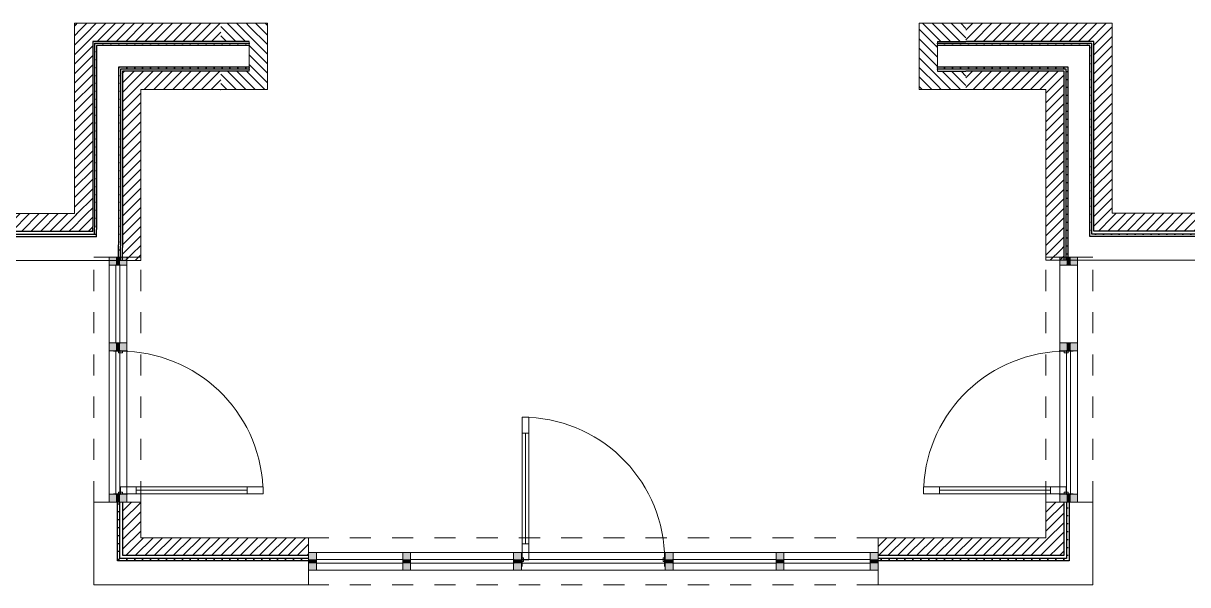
# Model space of a CAD drawing. Extents: x -485 to 726, y -1629 to -765.
# Drawn here: x 138.2 to 432.2, y -906.4 to -764.5 of the extents above; entities that cross this region are included whole.
import ezdxf

# ---------------------------------------------------------------- set-up
doc = ezdxf.new("R2010")
doc.units = 0
doc.header["$MEASUREMENT"] = 0
doc.linetypes.add('Dashed', pattern=[10.666667, 5.333333, -5.333333])
doc.linetypes.add('Wipeout_Contour', pattern=[39.370079, 0, -39.370079])
for name, color, linetype in [('A-WALL-EXTR', 7, 'Continuous'), ('ArchiCAD Doors', 7, 'Continuous'), ('ArchiCAD Windows', 7, 'Continuous')]:
    doc.layers.add(name, color=color, linetype=linetype)
for name, color, linetype, lineweight in [('A-WALL-EXTR_Pen_No__1', 7, 'Continuous', 13), ('A-WALL-EXTR_Pen_No__11', 7, 'Continuous', 5), ('A-WALL-EXTR_Pen_No__12', 7, 'Continuous', 13), ('ArchiCAD Doors_Pen_No__3', 7, 'Continuous', 18), ('ArchiCAD Doors_Pen_No__6', 7, 'Continuous', 9), ('ArchiCAD Windows_Pen_No__3', 7, 'Continuous', 18)]:
    doc.layers.add(name, color=color, linetype=linetype, lineweight=lineweight)
doc.layers.add('A-WALL-EXTR_Pen_No__2', color=7, linetype='Continuous', lineweight=25, true_color=0x747474)
doc.layers.add('ArchiCAD Doors_Pen_No__8', color=7, linetype='Continuous', lineweight=20, true_color=0x42bda7)
pattern_1 = [(45, (0, 0), (-1.2026383, 1.2026383), [])]
pattern_2 = [(45, (0, 0), (-1.0021986, 1.0021986), [0, -1.4173228])]

# ---------------------------------------------------------------- blocks, each defined once
blk = doc.blocks.new('D1 Metal 15')
at = {"layer": 'ArchiCAD Doors_Pen_No__3', "linetype": 'Continuous'}
for p, q in [((18, 36), (16.25, 36)), ((16.25, 36), (16.25, 32)), ((18, 32), (18, 36)), ((16.25, 32), (18, 32)), ((16.25, 32), (16.25, 4)), ((18, 32), (18, 4)), ((16.25, 0), (16.25, 4)), ((16.25, 4), (18, 4)), ((18, 4), (18, 0)), ((-17.625, 0.5), (-18.125, 0.5)), ((-18.125, 0.5), (-18.125, 0)), ((-18, 0), (-18.125, 0)), ((-18.125, 0), (-18.125, -0.5)), ((-18.125, 0), (-18, 0)), ((-18, 0), (-18, -1.75)), ((-18, -1.75), (-18, 0)), ((-17.625, -0.5), (-17.625, 0.5)), ((18, 0), (16.25, 0)), ((18.125, 0.5), (17.625, 0.5)), ((17.625, 0.5), (17.625, -0.5)), ((18, 0), (18, -1.75)), ((18, -1.75), (18, 0)), ((18, 0), (18.125, 0)), ((18.125, 0), (18, 0)), ((18.125, 0), (18.125, 0.5)), ((18.125, -0.5), (18.125, 0)), ((-18.125, -0.5), (-17.625, -0.5)), ((17.625, -0.5), (18.125, -0.5))]:
    blk.add_line(p, q, dxfattribs=at)
at = {"layer": 'ArchiCAD Doors_Pen_No__6', "linetype": 'Continuous'}
blk.add_arc((18, 0), 36, 92.78631, 180, dxfattribs=at)
at = {"layer": 'ArchiCAD Doors_Pen_No__8', "linetype": 'Continuous'}
blk.add_line((17.125, 32), (17.125, 4), dxfattribs=at)
blk = doc.blocks.new('Wall_1', base_point=(401.51, -847.29))
at = {"layer": 'A-WALL-EXTR_Pen_No__2', "linetype": 'Continuous', "lineweight": 0, "true_color": 0xdbdbdb}
blk.add_hatch(color=254, dxfattribs=at).paths.add_polyline_path([(399.76, -847.29), (399.76, -847.29), (401.51, -847.29), (401.51, -847.29)], flags=0)
at = {"layer": 'A-WALL-EXTR_Pen_No__1', "linetype": 'Continuous'}
for p, q in [((401.51, -847.29), (399.76, -847.29)), ((401.51, -847.29), (399.76, -847.29)), ((401.51, -847.29), (401.51, -847.29)), ((401.51, -883.54), (399.76, -883.54))]:
    blk.add_line(p, q, dxfattribs=at)
at = {"layer": 'ArchiCAD Doors', "color": 5, "linetype": 'Continuous', "lineweight": 35, "xscale": -1, "zscale": 39.37007874015748, "rotation": 90}
blk.add_blockref('D1 Metal 15', (401.51, -865.42), dxfattribs=at)
blk = doc.blocks.new('Wall_2', base_point=(402.63, -833.41))
at = {"layer": 'A-WALL-EXTR_Pen_No__2', "linetype": 'Continuous'}
for points in [[(401.63, -847.29), (402.63, -847.29), (402.63, -845.29), (401.63, -845.29)], [(401.63, -885.54), (402.63, -885.54), (402.63, -883.54), (401.63, -883.54)]]:
    blk.add_hatch(color=256, dxfattribs=at).paths.add_polyline_path(points, flags=0)
at = {"layer": 'A-WALL-EXTR_Pen_No__1', "linetype": 'Continuous'}
for p, q in [((402.63, -823.66), (401.63, -823.66)), ((401.63, -847.29), (402.63, -847.29)), ((401.63, -883.54), (402.63, -883.54)), ((401.63, -885.54), (402.63, -885.54))]:
    blk.add_line(p, q, dxfattribs=at)
for p in [(401.63, -847.29), (402.63, -847.29), (401.63, -883.54), (402.63, -883.54)]:
    blk.add_point(p, dxfattribs=at)
at = {"layer": 'A-WALL-EXTR_Pen_No__12', "linetype": 'Continuous'}
for p, q in [((401.63, -883.54), (401.63, -847.29)), ((402.63, -883.54), (402.63, -847.29))]:
    blk.add_line(p, q, dxfattribs=at)
at = {"color": 254, "linetype": 'Wipeout_Contour', "lineweight": 0, "ltscale": 3708.909873}
blk.add_wipeout([(401.63, -845.29), (402.63, -845.29), (402.63, -825.66), (401.63, -825.66)], dxfattribs=at).dxf.layer = 'A-WALL-EXTR'
at = {"layer": 'A-WALL-EXTR_Pen_No__2', "linetype": 'Continuous'}
blk.add_hatch(color=256, dxfattribs=at).paths.add_polyline_path([(401.63, -825.66), (402.63, -825.66), (402.63, -823.66), (401.63, -823.66)], flags=0)
at = {"layer": 'A-WALL-EXTR_Pen_No__1', "linetype": 'Continuous'}
for p, q in [((401.63, -825.66), (402.63, -825.66)), ((401.63, -845.29), (402.63, -845.29))]:
    blk.add_line(p, q, dxfattribs=at)
for p in [(401.63, -825.66), (402.63, -825.66), (401.63, -845.29), (402.63, -845.29)]:
    blk.add_point(p, dxfattribs=at)
at = {"layer": 'A-WALL-EXTR_Pen_No__11', "linetype": 'Continuous'}
for p, q in [((401.63, -845.29), (401.63, -825.66)), ((402.63, -845.29), (402.63, -825.66))]:
    blk.add_line(p, q, dxfattribs=at)
blk = doc.blocks.new('Wall_3', base_point=(404.38, -833.41))
at = {"layer": 'A-WALL-EXTR_Pen_No__2', "linetype": 'Continuous'}
for points in [[(399.88, -847.29), (404.38, -847.29), (404.38, -845.29), (399.88, -845.29)], [(399.88, -885.54), (404.38, -885.54), (404.38, -883.54), (399.88, -883.54)]]:
    blk.add_hatch(color=256, dxfattribs=at).paths.add_polyline_path(points, flags=0)
at = {"layer": 'A-WALL-EXTR_Pen_No__1', "linetype": 'Continuous'}
for p, q in [((404.38, -823.66), (399.88, -823.66)), ((399.88, -847.29), (404.38, -847.29)), ((399.88, -883.54), (404.38, -883.54)), ((399.88, -885.54), (399.88, -883.54)), ((404.38, -885.54), (404.38, -883.54)), ((399.88, -885.54), (404.38, -885.54))]:
    blk.add_line(p, q, dxfattribs=at)
at = {"layer": 'A-WALL-EXTR_Pen_No__12', "linetype": 'Continuous'}
for p, q in [((399.88, -883.54), (399.88, -847.29)), ((404.38, -883.54), (404.38, -847.29))]:
    blk.add_line(p, q, dxfattribs=at)
at = {"color": 254, "linetype": 'Wipeout_Contour', "lineweight": 0, "ltscale": 3708.919776}
blk.add_wipeout([(399.88, -845.29), (404.38, -845.29), (404.38, -825.66), (399.88, -825.66)], dxfattribs=at).dxf.layer = 'A-WALL-EXTR'
at = {"layer": 'A-WALL-EXTR_Pen_No__2', "linetype": 'Continuous'}
blk.add_hatch(color=256, dxfattribs=at).paths.add_polyline_path([(399.88, -825.66), (404.38, -825.66), (404.38, -823.66), (399.88, -823.66)], flags=0)
at = {"layer": 'A-WALL-EXTR_Pen_No__1', "linetype": 'Continuous'}
for p, q in [((399.88, -825.66), (399.88, -823.66)), ((399.88, -825.66), (404.38, -825.66)), ((404.38, -825.66), (404.38, -823.66)), ((399.88, -845.29), (404.38, -845.29)), ((399.88, -847.29), (399.88, -845.29)), ((404.38, -847.29), (404.38, -845.29))]:
    blk.add_line(p, q, dxfattribs=at)
at = {"layer": 'A-WALL-EXTR_Pen_No__11', "linetype": 'Continuous'}
for p, q in [((399.88, -845.29), (399.88, -825.66)), ((404.38, -845.29), (404.38, -825.66))]:
    blk.add_line(p, q, dxfattribs=at)
blk = doc.blocks.new('Wall_56', base_point=(413.13, -812.54))
at = {"layer": 'A-WALL-EXTR_Pen_No__2', "linetype": 'Continuous'}
h = blk.add_hatch(dxfattribs=at)
h.set_pattern_fill('04___Brick_Face', color=256, style=0, pattern_type=2)
h.set_pattern_definition(pattern_1)
h.paths.add_polyline_path([(408.51, -817.04), (413.13, -817.04), (413.13, -812.54), (408.51, -815.82)], flags=0)
h = blk.add_hatch(dxfattribs=at)
h.set_pattern_fill('04___Brick_Face', color=256, style=0, pattern_type=2)
h.set_pattern_definition(pattern_1)
h.paths.add_polyline_path([(413.13, -817.04), (471.73, -817.04), (471.73, -812.54), (413.13, -812.54)], flags=0)
h = blk.add_hatch(dxfattribs=at)
h.set_pattern_fill('06___Ext__Sheathing_Bldg_84', color=256, style=0, pattern_type=2)
h.set_pattern_definition(pattern_2)
h.paths.add_polyline_path([(407.51, -817.04), (408.01, -817.04), (408.01, -816.17), (407.51, -816.52)], flags=0)
h = blk.add_hatch(dxfattribs=at)
h.set_pattern_fill('06___Ext__Sheathing_Bldg_84', color=256, style=0, pattern_type=2)
h.set_pattern_definition(pattern_2)
h.paths.add_polyline_path([(407.51, -817.79), (408.01, -817.79), (408.01, -817.04), (407.51, -817.04)], flags=0)
h = blk.add_hatch(dxfattribs=at)
h.set_pattern_fill('06___Ext__Sheathing_Bldg_84', color=256, style=0, pattern_type=2)
h.set_pattern_definition(pattern_2)
h.paths.add_polyline_path([(407.51, -818.41), (408.01, -818.41), (408.01, -817.79), (407.51, -817.79)], flags=0)
h = blk.add_hatch(dxfattribs=at)
h.set_pattern_fill('06___Ext__Sheathing_Bldg_84', color=256, style=0, pattern_type=2)
h.set_pattern_definition(pattern_2)
h.paths.add_polyline_path([(408.01, -818.41), (471.73, -818.41), (471.73, -817.79), (408.01, -817.79)], flags=0)
h = blk.add_hatch(dxfattribs=at)
h.set_pattern_fill('04___Brick_Face', color=256, style=0, pattern_type=2)
h.set_pattern_definition(pattern_1)
h.paths.add_polyline_path([(396.38, -824.41), (401.01, -824.41), (401.01, -821.13)], flags=0)
h = blk.add_hatch(dxfattribs=at)
h.set_pattern_fill('06___Ext__Sheathing_Bldg_84', color=256, style=0, pattern_type=2)
h.set_pattern_definition(pattern_2)
h.paths.add_polyline_path([(401.51, -824.41), (402.01, -824.41), (402.01, -820.42), (401.51, -820.78)], flags=0)
at = {"layer": 'A-WALL-EXTR_Pen_No__1', "linetype": 'Continuous'}
for p, q in [((471.73, -812.54), (413.13, -812.54)), ((396.38, -824.41), (401.01, -824.41)), ((401.01, -824.41), (401.51, -824.41)), ((401.51, -824.41), (402.01, -824.41)), ((402.01, -824.41), (471.73, -824.41))]:
    blk.add_line(p, q, dxfattribs=at)
at = {"layer": 'A-WALL-EXTR_Pen_No__2', "linetype": 'Continuous'}
for p, q in [((407.51, -817.04), (407.51, -816.52)), ((407.51, -817.79), (407.51, -817.04)), ((408.01, -817.04), (408.01, -816.17)), ((408.01, -817.79), (408.01, -817.04)), ((408.51, -817.04), (408.51, -815.82)), ((471.73, -817.04), (408.51, -817.04)), ((407.51, -818.41), (407.51, -817.79)), ((471.73, -818.41), (407.51, -818.41)), ((471.73, -817.79), (408.01, -817.79)), ((401.01, -824.41), (401.01, -821.13)), ((401.51, -824.41), (401.51, -820.78)), ((402.01, -824.41), (402.01, -820.42))]:
    blk.add_line(p, q, dxfattribs=at)
blk = doc.blocks.new('Wall_61', base_point=(151.14, -812.64))
at = {"layer": 'A-WALL-EXTR_Pen_No__2', "linetype": 'Continuous'}
h = blk.add_hatch(dxfattribs=at)
h.set_pattern_fill('04___Brick_Face', color=256, style=0, pattern_type=2)
h.set_pattern_definition(pattern_1)
h.paths.add_polyline_path([(109.14, -812.64), (109.14, -817.14), (151.14, -817.14), (151.14, -812.64)], flags=0)
h = blk.add_hatch(dxfattribs=at)
h.set_pattern_fill('04___Brick_Face', color=256, style=0, pattern_type=2)
h.set_pattern_definition(pattern_1)
h.paths.add_polyline_path([(151.14, -817.14), (155.76, -817.14), (155.76, -815.92), (151.14, -812.64)], flags=0)
h = blk.add_hatch(dxfattribs=at)
h.set_pattern_fill('06___Ext__Sheathing_Bldg_84', color=256, style=0, pattern_type=2)
h.set_pattern_definition(pattern_2)
h.paths.add_polyline_path([(156.26, -817.14), (156.76, -817.14), (156.76, -816.63), (156.26, -816.27)], flags=0)
h = blk.add_hatch(dxfattribs=at)
h.set_pattern_fill('06___Ext__Sheathing_Bldg_84', color=256, style=0, pattern_type=2)
h.set_pattern_definition(pattern_2)
h.paths.add_polyline_path([(156.26, -817.89), (156.76, -817.89), (156.76, -817.14), (156.26, -817.14)], flags=0)
h = blk.add_hatch(dxfattribs=at)
h.set_pattern_fill('06___Ext__Sheathing_Bldg_84', color=256, style=0, pattern_type=2)
h.set_pattern_definition(pattern_2)
h.paths.add_polyline_path([(109.14, -818.51), (156.26, -818.51), (156.26, -817.89), (109.14, -817.89)], flags=0)
h = blk.add_hatch(dxfattribs=at)
h.set_pattern_fill('06___Ext__Sheathing_Bldg_84', color=256, style=0, pattern_type=2)
h.set_pattern_definition(pattern_2)
h.paths.add_polyline_path([(156.26, -818.51), (156.76, -818.51), (156.76, -817.89), (156.26, -817.89)], flags=0)
h = blk.add_hatch(dxfattribs=at)
h.set_pattern_fill('06___Ext__Sheathing_Bldg_84', color=256, style=0, pattern_type=2)
h.set_pattern_definition(pattern_2)
h.paths.add_polyline_path([(162.26, -824.51), (162.76, -824.51), (162.76, -820.88), (162.26, -820.53)], flags=0)
h = blk.add_hatch(dxfattribs=at)
h.set_pattern_fill('04___Brick_Face', color=256, style=0, pattern_type=2)
h.set_pattern_definition(pattern_1)
h.paths.add_polyline_path([(163.26, -824.51), (167.89, -824.51), (163.26, -821.23)], flags=0)
at = {"layer": 'A-WALL-EXTR_Pen_No__1', "linetype": 'Continuous'}
for p, q in [((151.14, -812.64), (109.14, -812.64)), ((109.14, -824.51), (162.26, -824.51)), ((162.76, -824.51), (162.26, -824.51)), ((163.26, -824.51), (162.76, -824.51)), ((167.89, -824.51), (163.26, -824.51))]:
    blk.add_line(p, q, dxfattribs=at)
at = {"layer": 'A-WALL-EXTR_Pen_No__2', "linetype": 'Continuous'}
for p, q in [((155.76, -817.14), (109.14, -817.14)), ((155.76, -817.14), (155.76, -815.92)), ((156.26, -817.14), (156.26, -816.27)), ((156.26, -817.89), (156.26, -817.14)), ((156.76, -817.14), (156.76, -816.63)), ((156.76, -817.89), (156.76, -817.14)), ((156.26, -817.89), (109.14, -817.89)), ((156.76, -818.51), (109.14, -818.51)), ((156.76, -818.51), (156.76, -817.89)), ((162.26, -824.51), (162.26, -820.53)), ((162.76, -824.51), (162.76, -820.88)), ((163.26, -824.51), (163.26, -821.23))]:
    blk.add_line(p, q, dxfattribs=at)
blk = doc.blocks.new('Wall_70', base_point=(413.13, -812.54))
at = {"layer": 'A-WALL-EXTR_Pen_No__2', "linetype": 'Continuous'}
h = blk.add_hatch(dxfattribs=at)
h.set_pattern_fill('04___Brick_Face', color=256, style=0, pattern_type=2)
h.set_pattern_definition(pattern_1)
h.paths.add_polyline_path([(413.13, -812.54), (413.13, -764.54), (408.51, -769.16), (408.51, -812.54)], flags=0)
h = blk.add_hatch(dxfattribs=at)
h.set_pattern_fill('06___Ext__Sheathing_Bldg_84', color=256, style=0, pattern_type=2)
h.set_pattern_definition(pattern_2)
h.paths.add_polyline_path([(408.01, -816.17), (408.01, -769.66), (407.51, -770.16), (407.51, -816.52)], flags=0)
h = blk.add_hatch(dxfattribs=at)
h.set_pattern_fill('06___Ext__Sheathing_Bldg_84', color=256, style=0, pattern_type=2)
h.set_pattern_definition(pattern_2)
h.paths.add_polyline_path([(402.01, -820.42), (402.01, -775.66), (401.51, -776.16), (401.51, -820.78)], flags=0)
h = blk.add_hatch(dxfattribs=at)
h.set_pattern_fill('04___Brick_Face', color=256, style=0, pattern_type=2)
h.set_pattern_definition(pattern_1)
h.paths.add_polyline_path([(401.01, -821.13), (401.01, -776.66), (396.38, -781.29), (396.38, -824.41)], flags=0)
h = blk.add_hatch(dxfattribs=at)
h.set_pattern_fill('04___Brick_Face', color=256, style=0, pattern_type=2)
h.set_pattern_definition(pattern_1)
h.paths.add_polyline_path([(408.51, -812.54), (408.51, -815.82), (413.13, -812.54)], flags=0)
at = {"layer": 'A-WALL-EXTR_Pen_No__1', "linetype": 'Continuous'}
for p, q in [((413.13, -812.54), (413.13, -764.54)), ((396.38, -781.29), (396.38, -824.41))]:
    blk.add_line(p, q, dxfattribs=at)
at = {"layer": 'A-WALL-EXTR_Pen_No__2', "linetype": 'Continuous'}
for p, q in [((408.01, -816.17), (408.01, -769.66)), ((408.51, -815.82), (408.51, -769.16)), ((407.51, -816.52), (407.51, -770.16)), ((402.01, -820.42), (402.01, -775.66)), ((401.01, -821.13), (401.01, -776.66)), ((401.51, -820.78), (401.51, -776.16))]:
    blk.add_line(p, q, dxfattribs=at)
blk = doc.blocks.new('Wall_71', base_point=(151.14, -764.54))
at = {"layer": 'A-WALL-EXTR_Pen_No__2', "linetype": 'Continuous'}
h = blk.add_hatch(dxfattribs=at)
h.set_pattern_fill('04___Brick_Face', color=256, style=0, pattern_type=2)
h.set_pattern_definition(pattern_1)
h.paths.add_polyline_path([(155.76, -812.64), (155.76, -769.16), (151.14, -764.54), (151.14, -812.64)], flags=0)
h = blk.add_hatch(dxfattribs=at)
h.set_pattern_fill('06___Ext__Sheathing_Bldg_84', color=256, style=0, pattern_type=2)
h.set_pattern_definition(pattern_2)
h.paths.add_polyline_path([(156.26, -769.66), (156.26, -816.27), (156.76, -816.63), (156.76, -770.16)], flags=0)
h = blk.add_hatch(dxfattribs=at)
h.set_pattern_fill('06___Ext__Sheathing_Bldg_84', color=256, style=0, pattern_type=2)
h.set_pattern_definition(pattern_2)
h.paths.add_polyline_path([(162.26, -775.66), (162.26, -820.53), (162.76, -820.88), (162.76, -776.16)], flags=0)
h = blk.add_hatch(dxfattribs=at)
h.set_pattern_fill('04___Brick_Face', color=256, style=0, pattern_type=2)
h.set_pattern_definition(pattern_1)
h.paths.add_polyline_path([(163.26, -776.66), (163.26, -821.23), (167.89, -824.51), (167.89, -781.29)], flags=0)
h = blk.add_hatch(dxfattribs=at)
h.set_pattern_fill('04___Brick_Face', color=256, style=0, pattern_type=2)
h.set_pattern_definition(pattern_1)
h.paths.add_polyline_path([(151.14, -812.64), (155.76, -815.92), (155.76, -812.64)], flags=0)
at = {"layer": 'A-WALL-EXTR_Pen_No__1', "linetype": 'Continuous'}
for p, q in [((151.14, -764.54), (151.14, -812.64)), ((167.89, -824.51), (167.89, -781.29))]:
    blk.add_line(p, q, dxfattribs=at)
at = {"layer": 'A-WALL-EXTR_Pen_No__2', "linetype": 'Continuous'}
for p, q in [((155.76, -769.16), (155.76, -815.92)), ((156.26, -769.66), (156.26, -816.27)), ((156.76, -770.16), (156.76, -816.63)), ((162.26, -775.66), (162.26, -820.53)), ((162.76, -776.16), (162.76, -820.88)), ((163.26, -776.66), (163.26, -821.23))]:
    blk.add_line(p, q, dxfattribs=at)
blk = doc.blocks.new('Wrapped End 15')
at = {"layer": 'A-WALL-EXTR_Pen_No__2', "linetype": 'Continuous'}
h = blk.add_hatch(dxfattribs=at)
h.set_pattern_fill('04___Brick_Face', color=256, style=0, pattern_type=2)
h.set_pattern_definition(pattern_1)
h.paths.add_polyline_path([(0, -4.62), (16.75, -4.62), (16.75, 0), (0, 0)], flags=0)
h = blk.add_hatch(dxfattribs=at)
h.set_pattern_fill('04___Brick_Face', color=256, style=0, pattern_type=2)
h.set_pattern_definition(pattern_1)
h.paths.add_polyline_path([(0, -11.81), (4.63, -11.81), (4.63, -4.62), (0, -4.62)], flags=0)
h = blk.add_hatch(dxfattribs=at)
h.set_pattern_fill('04___Brick_Face', color=256, style=0, pattern_type=2)
h.set_pattern_definition(pattern_1)
h.paths.add_polyline_path([(12.12, -11.81), (16.75, -11.81), (16.75, -4.62), (12.12, -4.62)], flags=0)
at = {"layer": 'A-WALL-EXTR_Pen_No__1', "linetype": 'Continuous'}
for p, q in [((16.75, 0), (0, 0)), ((0, 0), (0, -4.62)), ((16.75, 0), (0, 0)), ((0, 0), (0, -4.62)), ((16.75, 0), (16.75, -4.62)), ((16.75, 0), (16.75, -4.62)), ((0, -4.62), (0, -11.81)), ((0, -4.62), (0, -11.81)), ((5.12, -4.62), (4.63, -4.62)), ((5.62, -4.62), (5.12, -4.62)), ((11.12, -4.62), (5.62, -4.62)), ((11.62, -4.62), (11.12, -4.62)), ((12.12, -4.62), (11.62, -4.62)), ((16.75, -4.62), (16.75, -11.81)), ((16.75, -4.62), (16.75, -11.81))]:
    blk.add_line(p, q, dxfattribs=at)
at = {"layer": 'A-WALL-EXTR_Pen_No__2', "linetype": 'Continuous'}
for p, q in [((4.63, -4.62), (4.63, -11.81)), ((4.63, -4.62), (4.63, -11.81)), ((12.12, -4.62), (12.12, -11.81)), ((12.12, -4.62), (12.12, -11.81))]:
    blk.add_line(p, q, dxfattribs=at)
for p in [(5.12, -4.62), (5.62, -4.62), (11.12, -4.62), (11.62, -4.62)]:
    blk.add_point(p, dxfattribs=at)
blk = doc.blocks.new('Wall_72', base_point=(199.89, -764.54))
at = {"layer": 'A-WALL-EXTR_Pen_No__2', "linetype": 'Continuous'}
h = blk.add_hatch(dxfattribs=at)
h.set_pattern_fill('04___Brick_Face', color=256, style=0, pattern_type=2)
h.set_pattern_definition(pattern_1)
h.paths.add_polyline_path([(188.08, -764.54), (151.14, -764.54), (155.76, -769.16), (188.08, -769.16)], flags=0)
h = blk.add_hatch(dxfattribs=at)
h.set_pattern_fill('06___Ext__Sheathing_Bldg_84', color=256, style=0, pattern_type=2)
h.set_pattern_definition(pattern_2)
h.paths.add_polyline_path([(195.26, -769.66), (156.26, -769.66), (156.76, -770.16), (195.26, -770.16)], flags=0)
h = blk.add_hatch(dxfattribs=at)
h.set_pattern_fill('06___Ext__Sheathing_Bldg_84', color=256, style=0, pattern_type=2)
h.set_pattern_definition(pattern_2)
h.paths.add_polyline_path([(195.26, -775.66), (162.26, -775.66), (162.76, -776.16), (195.26, -776.16)], flags=0)
h = blk.add_hatch(dxfattribs=at)
h.set_pattern_fill('04___Brick_Face', color=256, style=0, pattern_type=2)
h.set_pattern_definition(pattern_1)
h.paths.add_polyline_path([(188.08, -776.66), (163.26, -776.66), (167.89, -781.29), (188.08, -781.29)], flags=0)
at = {"layer": 'A-WALL-EXTR_Pen_No__1', "linetype": 'Continuous'}
for p, q in [((188.08, -764.54), (151.14, -764.54)), ((167.89, -781.29), (188.08, -781.29))]:
    blk.add_line(p, q, dxfattribs=at)
at = {"layer": 'A-WALL-EXTR_Pen_No__2', "linetype": 'Continuous'}
for p, q in [((188.08, -769.16), (155.76, -769.16)), ((195.26, -769.66), (156.26, -769.66)), ((195.26, -770.16), (156.76, -770.16)), ((195.26, -775.66), (162.26, -775.66)), ((195.26, -776.16), (162.76, -776.16)), ((188.08, -776.66), (163.26, -776.66))]:
    blk.add_line(p, q, dxfattribs=at)
at = {"layer": 'A-WALL-EXTR', "color": 178, "linetype": 'Continuous', "lineweight": 20, "true_color": 0x030000, "zscale": 39.37007874015748, "rotation": -90.00000000000001}
blk.add_blockref('Wrapped End 15', (199.89, -764.54), dxfattribs=at)
blk = doc.blocks.new('Wrapped End 15_2')
at = {"layer": 'A-WALL-EXTR_Pen_No__2', "linetype": 'Continuous'}
h = blk.add_hatch(dxfattribs=at)
h.set_pattern_fill('04___Brick_Face', color=256, style=0, pattern_type=2)
h.set_pattern_definition(pattern_1)
h.paths.add_polyline_path([(0, -4.62), (16.75, -4.62), (16.75, 0), (0, 0)], flags=0)
h = blk.add_hatch(dxfattribs=at)
h.set_pattern_fill('04___Brick_Face', color=256, style=0, pattern_type=2)
h.set_pattern_definition(pattern_1)
h.paths.add_polyline_path([(0, -11.81), (4.63, -11.81), (4.63, -4.62), (0, -4.62)], flags=0)
h = blk.add_hatch(dxfattribs=at)
h.set_pattern_fill('04___Brick_Face', color=256, style=0, pattern_type=2)
h.set_pattern_definition(pattern_1)
h.paths.add_polyline_path([(12.12, -11.81), (16.75, -11.81), (16.75, -4.62), (12.12, -4.62)], flags=0)
at = {"layer": 'A-WALL-EXTR_Pen_No__1', "linetype": 'Continuous'}
for p, q in [((16.75, 0), (0, 0)), ((0, 0), (0, -4.62)), ((16.75, 0), (0, 0)), ((0, 0), (0, -4.62)), ((16.75, 0), (16.75, -4.62)), ((16.75, 0), (16.75, -4.62)), ((0, -4.62), (0, -11.81)), ((0, -4.62), (0, -11.81)), ((5.13, -4.62), (4.63, -4.62)), ((5.63, -4.62), (5.13, -4.62)), ((11.12, -4.62), (5.63, -4.62)), ((11.62, -4.62), (11.12, -4.62)), ((12.12, -4.62), (11.62, -4.62)), ((16.75, -4.62), (16.75, -11.81)), ((16.75, -4.62), (16.75, -11.81))]:
    blk.add_line(p, q, dxfattribs=at)
at = {"layer": 'A-WALL-EXTR_Pen_No__2', "linetype": 'Continuous'}
for p, q in [((4.63, -4.62), (4.63, -11.81)), ((4.63, -4.62), (4.63, -11.81)), ((12.12, -4.62), (12.12, -11.81)), ((12.12, -4.62), (12.12, -11.81))]:
    blk.add_line(p, q, dxfattribs=at)
for p in [(5.13, -4.62), (5.63, -4.62), (11.12, -4.62), (11.62, -4.62)]:
    blk.add_point(p, dxfattribs=at)
blk = doc.blocks.new('Wall_73', base_point=(364.38, -764.54))
at = {"layer": 'A-WALL-EXTR_Pen_No__2', "linetype": 'Continuous'}
h = blk.add_hatch(dxfattribs=at)
h.set_pattern_fill('04___Brick_Face', color=256, style=0, pattern_type=2)
h.set_pattern_definition(pattern_1)
h.paths.add_polyline_path([(413.13, -764.54), (376.19, -764.54), (376.19, -769.16), (408.51, -769.16)], flags=0)
h = blk.add_hatch(dxfattribs=at)
h.set_pattern_fill('06___Ext__Sheathing_Bldg_84', color=256, style=0, pattern_type=2)
h.set_pattern_definition(pattern_2)
h.paths.add_polyline_path([(369.01, -770.16), (407.51, -770.16), (408.01, -769.66), (369.01, -769.66)], flags=0)
h = blk.add_hatch(dxfattribs=at)
h.set_pattern_fill('06___Ext__Sheathing_Bldg_84', color=256, style=0, pattern_type=2)
h.set_pattern_definition(pattern_2)
h.paths.add_polyline_path([(369.01, -776.16), (401.51, -776.16), (402.01, -775.66), (369.01, -775.66)], flags=0)
h = blk.add_hatch(dxfattribs=at)
h.set_pattern_fill('04___Brick_Face', color=256, style=0, pattern_type=2)
h.set_pattern_definition(pattern_1)
h.paths.add_polyline_path([(376.19, -781.29), (396.38, -781.29), (401.01, -776.66), (376.19, -776.66)], flags=0)
at = {"layer": 'A-WALL-EXTR_Pen_No__1', "linetype": 'Continuous'}
for p, q in [((413.13, -764.54), (376.19, -764.54)), ((376.19, -781.29), (396.38, -781.29))]:
    blk.add_line(p, q, dxfattribs=at)
at = {"layer": 'A-WALL-EXTR_Pen_No__2', "linetype": 'Continuous'}
for p, q in [((408.01, -769.66), (369.01, -769.66)), ((408.51, -769.16), (376.19, -769.16)), ((407.51, -770.16), (369.01, -770.16)), ((402.01, -775.66), (369.01, -775.66)), ((401.51, -776.16), (369.01, -776.16)), ((401.01, -776.66), (376.19, -776.66))]:
    blk.add_line(p, q, dxfattribs=at)
at = {"layer": 'A-WALL-EXTR', "color": 178, "linetype": 'Continuous', "lineweight": 20, "true_color": 0x030000, "zscale": 39.37007874015748, "rotation": 90}
blk.add_blockref('Wrapped End 15_2', (364.38, -781.29), dxfattribs=at)
blk = doc.blocks.new('W Arch Opening 15_12')
at = {"layer": 'ArchiCAD Windows_Pen_No__3', "linetype": 'Dashed'}
for p, q in [((-71.875, 0), (71.875, 0)), ((-71.875, -11.875), (71.875, -11.875))]:
    blk.add_line(p, q, dxfattribs=at)
blk = doc.blocks.new('Wall_74', base_point=(396.38, -894.54))
at = {"layer": 'A-WALL-EXTR_Pen_No__2', "linetype": 'Continuous'}
h = blk.add_hatch(dxfattribs=at)
h.set_pattern_fill('04___Brick_Face', color=256, style=0, pattern_type=2)
h.set_pattern_definition(pattern_1)
h.paths.add_polyline_path([(167.89, -894.54), (163.39, -899.04), (210.26, -899.04), (210.26, -894.54)], flags=0)
h = blk.add_hatch(dxfattribs=at)
h.set_pattern_fill('04___Brick_Face', color=256, style=0, pattern_type=2)
h.set_pattern_definition(pattern_1)
h.paths.add_polyline_path([(354.01, -894.54), (354.01, -899.04), (400.88, -899.04), (396.38, -894.54)], flags=0)
h = blk.add_hatch(dxfattribs=at)
h.set_pattern_fill('06___Ext__Sheathing_Bldg_84', color=256, style=0, pattern_type=2)
h.set_pattern_definition(pattern_2)
h.paths.add_polyline_path([(162.01, -900.41), (210.26, -900.41), (210.26, -899.79), (162.64, -899.79)], flags=0)
h = blk.add_hatch(dxfattribs=at)
h.set_pattern_fill('06___Ext__Sheathing_Bldg_84', color=256, style=0, pattern_type=2)
h.set_pattern_definition(pattern_2)
h.paths.add_polyline_path([(354.01, -900.41), (402.26, -900.41), (401.63, -899.79), (354.01, -899.79)], flags=0)
at = {"layer": 'A-WALL-EXTR_Pen_No__1', "linetype": 'Continuous'}
for p, q in [((210.26, -894.54), (167.89, -894.54)), ((210.26, -894.54), (210.26, -899.04)), ((354.01, -894.54), (354.01, -899.04)), ((396.38, -894.54), (354.01, -894.54)), ((210.26, -899.04), (210.26, -899.79)), ((354.01, -899.04), (354.01, -899.79)), ((210.26, -899.79), (210.26, -900.41)), ((210.26, -900.41), (210.26, -906.41)), ((354.01, -899.79), (354.01, -900.41)), ((354.01, -900.41), (354.01, -906.41)), ((156.01, -906.41), (210.26, -906.41)), ((354.01, -906.41), (408.26, -906.41))]:
    blk.add_line(p, q, dxfattribs=at)
at = {"layer": 'A-WALL-EXTR_Pen_No__2', "linetype": 'Continuous'}
for p, q in [((210.26, -899.04), (163.39, -899.04)), ((400.88, -899.04), (354.01, -899.04)), ((210.26, -900.41), (162.01, -900.41)), ((210.26, -899.79), (162.64, -899.79)), ((401.63, -899.79), (354.01, -899.79)), ((402.26, -900.41), (354.01, -900.41))]:
    blk.add_line(p, q, dxfattribs=at)
at = {"layer": 'ArchiCAD Windows', "linetype": 'Continuous', "xscale": -1, "zscale": 39.37007874015748}
blk.add_blockref('W Arch Opening 15_12', (282.14, -894.54), dxfattribs=at)
blk = doc.blocks.new('Wall_75', base_point=(282.14, -902.75))
at = {"layer": 'A-WALL-EXTR_Pen_No__2', "linetype": 'Continuous'}
for points in [[(264.02, -902.75), (264.02, -898.25), (262.02, -898.25), (262.02, -902.75)], [(354.02, -902.75), (354.02, -898.25), (352.02, -898.25), (352.02, -902.75)]]:
    blk.add_hatch(color=256, dxfattribs=at).paths.add_polyline_path(points, flags=0)
at = {"layer": 'A-WALL-EXTR_Pen_No__1', "linetype": 'Continuous'}
for p, q in [((210.25, -898.25), (210.25, -902.75)), ((264.02, -902.75), (264.02, -898.25)), ((300.27, -902.75), (300.27, -898.25)), ((354.02, -902.75), (354.02, -898.25))]:
    blk.add_line(p, q, dxfattribs=at)
at = {"layer": 'A-WALL-EXTR_Pen_No__12', "linetype": 'Continuous'}
for p, q in [((300.27, -898.25), (264.02, -898.25)), ((300.27, -902.75), (264.02, -902.75))]:
    blk.add_line(p, q, dxfattribs=at)
at = {"color": 254, "linetype": 'Wipeout_Contour', "lineweight": 0, "ltscale": 3737.538885}
blk.add_wipeout([(262.02, -902.75), (262.02, -898.25), (236.02, -898.25), (236.02, -902.75)], dxfattribs=at).dxf.layer = 'A-WALL-EXTR'
at = {"color": 254, "linetype": 'Wipeout_Contour', "lineweight": 0, "ltscale": 3852.045256}
blk.add_wipeout([(352.02, -902.75), (352.02, -898.25), (330.27, -898.25), (330.27, -902.75)], dxfattribs=at).dxf.layer = 'A-WALL-EXTR'
at = {"layer": 'A-WALL-EXTR_Pen_No__2', "linetype": 'Continuous'}
for points in [[(236.02, -902.75), (236.02, -898.25), (234.02, -898.25), (234.02, -902.75)], [(330.27, -902.75), (330.27, -898.25), (328.27, -898.25), (328.27, -902.75)]]:
    blk.add_hatch(color=256, dxfattribs=at).paths.add_polyline_path(points, flags=0)
at = {"layer": 'A-WALL-EXTR_Pen_No__1', "linetype": 'Continuous'}
for p, q in [((236.02, -902.75), (236.02, -898.25)), ((262.02, -902.75), (262.02, -898.25)), ((264.02, -898.25), (262.02, -898.25)), ((330.27, -902.75), (330.27, -898.25)), ((352.02, -902.75), (352.02, -898.25)), ((354.02, -898.25), (352.02, -898.25)), ((264.02, -902.75), (262.02, -902.75)), ((354.02, -902.75), (352.02, -902.75))]:
    blk.add_line(p, q, dxfattribs=at)
at = {"layer": 'A-WALL-EXTR_Pen_No__11', "linetype": 'Continuous'}
for p, q in [((262.02, -898.25), (236.02, -898.25)), ((352.02, -898.25), (330.27, -898.25)), ((262.02, -902.75), (236.02, -902.75)), ((352.02, -902.75), (330.27, -902.75))]:
    blk.add_line(p, q, dxfattribs=at)
at = {"color": 254, "linetype": 'Wipeout_Contour', "lineweight": 0, "ltscale": 3711.196193}
blk.add_wipeout([(234.02, -902.75), (234.02, -898.25), (212.27, -898.25), (212.27, -902.75)], dxfattribs=at).dxf.layer = 'A-WALL-EXTR'
at = {"color": 254, "linetype": 'Wipeout_Contour', "lineweight": 0, "ltscale": 3816.707548}
blk.add_wipeout([(328.27, -902.75), (328.27, -898.25), (302.27, -898.25), (302.27, -902.75)], dxfattribs=at).dxf.layer = 'A-WALL-EXTR'
at = {"layer": 'A-WALL-EXTR_Pen_No__2', "linetype": 'Continuous'}
for points in [[(212.27, -902.75), (212.27, -898.25), (210.25, -898.25), (210.25, -902.75)], [(302.27, -902.75), (302.27, -898.25), (300.27, -898.25), (300.27, -902.75)]]:
    blk.add_hatch(color=256, dxfattribs=at).paths.add_polyline_path(points, flags=0)
at = {"layer": 'A-WALL-EXTR_Pen_No__1', "linetype": 'Continuous'}
for p, q in [((212.27, -898.25), (210.25, -898.25)), ((212.27, -902.75), (212.27, -898.25)), ((234.02, -902.75), (234.02, -898.25)), ((236.02, -898.25), (234.02, -898.25)), ((302.27, -898.25), (300.27, -898.25)), ((302.27, -902.75), (302.27, -898.25)), ((328.27, -902.75), (328.27, -898.25)), ((330.27, -898.25), (328.27, -898.25)), ((212.27, -902.75), (210.25, -902.75)), ((236.02, -902.75), (234.02, -902.75)), ((302.27, -902.75), (300.27, -902.75)), ((330.27, -902.75), (328.27, -902.75))]:
    blk.add_line(p, q, dxfattribs=at)
at = {"layer": 'A-WALL-EXTR_Pen_No__11', "linetype": 'Continuous'}
for p, q in [((234.02, -898.25), (212.27, -898.25)), ((328.27, -898.25), (302.27, -898.25)), ((234.02, -902.75), (212.27, -902.75)), ((328.27, -902.75), (302.27, -902.75))]:
    blk.add_line(p, q, dxfattribs=at)
blk = doc.blocks.new('Wall_76', base_point=(282.14, -901))
at = {"layer": 'A-WALL-EXTR_Pen_No__2', "linetype": 'Continuous'}
for points in [[(264.02, -901), (264.02, -900), (262.02, -900), (262.02, -901)], [(354.02, -901), (354.02, -900), (352.02, -900), (352.02, -901)]]:
    blk.add_hatch(color=256, dxfattribs=at).paths.add_polyline_path(points, flags=0)
at = {"layer": 'A-WALL-EXTR_Pen_No__1', "linetype": 'Continuous'}
for p, q in [((210.25, -900), (210.25, -901)), ((264.02, -901), (264.02, -900)), ((300.27, -901), (300.27, -900)), ((354.02, -901), (354.02, -900))]:
    blk.add_line(p, q, dxfattribs=at)
for p in [(264.02, -900), (264.02, -901), (300.27, -900), (300.27, -901)]:
    blk.add_point(p, dxfattribs=at)
at = {"layer": 'A-WALL-EXTR_Pen_No__12', "linetype": 'Continuous'}
for p, q in [((300.27, -900), (264.02, -900)), ((300.27, -901), (264.02, -901))]:
    blk.add_line(p, q, dxfattribs=at)
at = {"color": 254, "linetype": 'Wipeout_Contour', "lineweight": 0, "ltscale": 3737.53719}
blk.add_wipeout([(262.02, -901), (262.02, -900), (236.02, -900), (236.02, -901)], dxfattribs=at).dxf.layer = 'A-WALL-EXTR'
at = {"color": 254, "linetype": 'Wipeout_Contour', "lineweight": 0, "ltscale": 3852.042797}
blk.add_wipeout([(352.02, -901), (352.02, -900), (330.27, -900), (330.27, -901)], dxfattribs=at).dxf.layer = 'A-WALL-EXTR'
at = {"layer": 'A-WALL-EXTR_Pen_No__2', "linetype": 'Continuous'}
for points in [[(236.02, -901), (236.02, -900), (234.02, -900), (234.02, -901)], [(330.27, -901), (330.27, -900), (328.27, -900), (328.27, -901)]]:
    blk.add_hatch(color=256, dxfattribs=at).paths.add_polyline_path(points, flags=0)
at = {"layer": 'A-WALL-EXTR_Pen_No__1', "linetype": 'Continuous'}
for p, q in [((236.02, -901), (236.02, -900)), ((262.02, -901), (262.02, -900)), ((330.27, -901), (330.27, -900)), ((352.02, -901), (352.02, -900))]:
    blk.add_line(p, q, dxfattribs=at)
for p in [(236.02, -900), (236.02, -901), (262.02, -900), (262.02, -901), (330.27, -900), (330.27, -901), (352.02, -900), (352.02, -901)]:
    blk.add_point(p, dxfattribs=at)
at = {"layer": 'A-WALL-EXTR_Pen_No__11', "linetype": 'Continuous'}
for p, q in [((262.02, -900), (236.02, -900)), ((262.02, -901), (236.02, -901)), ((352.02, -900), (330.27, -900)), ((352.02, -901), (330.27, -901))]:
    blk.add_line(p, q, dxfattribs=at)
at = {"color": 254, "linetype": 'Wipeout_Contour', "lineweight": 0, "ltscale": 3711.194712}
blk.add_wipeout([(234.02, -901), (234.02, -900), (212.27, -900), (212.27, -901)], dxfattribs=at).dxf.layer = 'A-WALL-EXTR'
at = {"color": 254, "linetype": 'Wipeout_Contour', "lineweight": 0, "ltscale": 3816.705303}
blk.add_wipeout([(328.27, -901), (328.27, -900), (302.27, -900), (302.27, -901)], dxfattribs=at).dxf.layer = 'A-WALL-EXTR'
at = {"layer": 'A-WALL-EXTR_Pen_No__2', "linetype": 'Continuous'}
for points in [[(212.27, -901), (212.27, -900), (210.25, -900), (210.25, -901)], [(302.27, -901), (302.27, -900), (300.27, -900), (300.27, -901)]]:
    blk.add_hatch(color=256, dxfattribs=at).paths.add_polyline_path(points, flags=0)
at = {"layer": 'A-WALL-EXTR_Pen_No__1', "linetype": 'Continuous'}
for p, q in [((212.27, -901), (212.27, -900)), ((234.02, -901), (234.02, -900)), ((302.27, -901), (302.27, -900)), ((328.27, -901), (328.27, -900))]:
    blk.add_line(p, q, dxfattribs=at)
for p in [(212.27, -900), (212.27, -901), (234.02, -900), (234.02, -901), (302.27, -900), (302.27, -901), (328.27, -900), (328.27, -901)]:
    blk.add_point(p, dxfattribs=at)
at = {"layer": 'A-WALL-EXTR_Pen_No__11', "linetype": 'Continuous'}
for p, q in [((234.02, -900), (212.27, -900)), ((234.02, -901), (212.27, -901)), ((328.27, -900), (302.27, -900)), ((328.27, -901), (302.27, -901))]:
    blk.add_line(p, q, dxfattribs=at)
blk = doc.blocks.new('W Arch Opening 15_13')
at = {"layer": 'ArchiCAD Windows_Pen_No__3', "linetype": 'Dashed'}
for p, q in [((-30.94, 0), (30.94, 0)), ((-30.94, -11.88), (30.94, -11.88))]:
    blk.add_line(p, q, dxfattribs=at)
blk = doc.blocks.new('Wall_77', base_point=(396.38, -823.66))
at = {"layer": 'A-WALL-EXTR_Pen_No__2', "linetype": 'Continuous'}
h = blk.add_hatch(dxfattribs=at)
h.set_pattern_fill('04___Brick_Face', color=256, style=0, pattern_type=2)
h.set_pattern_definition(pattern_1)
h.paths.add_polyline_path([(396.38, -885.54), (396.38, -894.54), (400.88, -899.04), (400.88, -885.54)], flags=0)
h = blk.add_hatch(dxfattribs=at)
h.set_pattern_fill('06___Ext__Sheathing_Bldg_84', color=256, style=0, pattern_type=2)
h.set_pattern_definition(pattern_2)
h.paths.add_polyline_path([(401.63, -885.54), (401.63, -899.79), (402.26, -900.41), (402.26, -885.54)], flags=0)
at = {"layer": 'A-WALL-EXTR_Pen_No__1', "linetype": 'Continuous'}
for p, q in [((396.38, -823.66), (400.88, -823.66)), ((400.88, -823.66), (401.63, -823.66)), ((401.63, -823.66), (402.26, -823.66)), ((402.26, -823.66), (408.26, -823.66)), ((396.38, -885.54), (400.88, -885.54)), ((396.38, -885.54), (396.38, -894.54)), ((400.88, -885.54), (401.63, -885.54)), ((401.63, -885.54), (402.26, -885.54)), ((402.26, -885.54), (408.26, -885.54)), ((408.26, -906.41), (408.26, -885.54))]:
    blk.add_line(p, q, dxfattribs=at)
at = {"layer": 'A-WALL-EXTR_Pen_No__2', "linetype": 'Continuous'}
for p, q in [((400.88, -885.54), (400.88, -899.04)), ((401.63, -885.54), (401.63, -899.79)), ((402.26, -885.54), (402.26, -900.41))]:
    blk.add_line(p, q, dxfattribs=at)
at = {"layer": 'ArchiCAD Windows', "linetype": 'Continuous', "zscale": 39.37007874015748, "rotation": 90}
blk.add_blockref('W Arch Opening 15_13', (396.38, -854.6), dxfattribs=at)
blk = doc.blocks.new('D1 Metal 15_6')
at = {"layer": 'ArchiCAD Doors_Pen_No__3', "linetype": 'Continuous'}
for p, q in [((18, 36), (16.25, 36)), ((16.25, 36), (16.25, 32)), ((18, 32), (18, 36)), ((16.25, 32), (18, 32)), ((16.25, 32), (16.25, 4)), ((18, 32), (18, 4)), ((16.25, 0), (16.25, 4)), ((16.25, 4), (18, 4)), ((18, 4), (18, 0)), ((-17.625, 0.5), (-18.125, 0.5)), ((-18.125, 0.5), (-18.125, 0)), ((-18, 0), (-18.125, 0)), ((-18.125, 0), (-18.125, -0.5)), ((-18.125, 0), (-18, 0)), ((-18, 0), (-18, -1.75)), ((-18, -1.75), (-18, 0)), ((-17.625, -0.5), (-17.625, 0.5)), ((18, 0), (16.25, 0)), ((18.125, 0.5), (17.625, 0.5)), ((17.625, 0.5), (17.625, -0.5)), ((18, 0), (18, -1.75)), ((18, -1.75), (18, 0)), ((18, 0), (18.125, 0)), ((18.125, 0), (18, 0)), ((18.125, 0), (18.125, 0.5)), ((18.125, -0.5), (18.125, 0)), ((-18.125, -0.5), (-17.625, -0.5)), ((17.625, -0.5), (18.125, -0.5))]:
    blk.add_line(p, q, dxfattribs=at)
at = {"layer": 'ArchiCAD Doors_Pen_No__6', "linetype": 'Continuous'}
blk.add_arc((18, 0), 36, 92.78631, 180, dxfattribs=at)
at = {"layer": 'ArchiCAD Doors_Pen_No__8', "linetype": 'Continuous'}
blk.add_line((17.125, 32), (17.125, 4), dxfattribs=at)
blk = doc.blocks.new('Wall_78', base_point=(300.27, -900.08))
at = {"layer": 'A-WALL-EXTR_Pen_No__2', "linetype": 'Continuous', "lineweight": 0, "true_color": 0xdbdbdb}
blk.add_hatch(color=254, dxfattribs=at).paths.add_polyline_path([(300.26, -900.08), (300.27, -900.08), (300.27, -898.33), (300.26, -898.33)], flags=0)
at = {"layer": 'A-WALL-EXTR_Pen_No__1', "linetype": 'Continuous'}
for p, q in [((264.01, -900.08), (264.01, -898.33)), ((300.26, -900.08), (300.26, -898.33)), ((300.27, -900.08), (300.27, -898.33)), ((300.26, -900.08), (300.27, -900.08))]:
    blk.add_line(p, q, dxfattribs=at)
at = {"layer": 'ArchiCAD Doors', "color": 5, "linetype": 'Continuous', "lineweight": 35, "xscale": -1, "zscale": 39.37007874015748}
blk.add_blockref('D1 Metal 15_6', (282.14, -900.08), dxfattribs=at)
blk = doc.blocks.new('W Arch Opening 15_14')
at = {"layer": 'ArchiCAD Windows_Pen_No__3', "linetype": 'Dashed'}
for p, q in [((-30.94, 0), (30.94, 0)), ((-30.94, -11.88), (30.94, -11.88))]:
    blk.add_line(p, q, dxfattribs=at)
blk = doc.blocks.new('Wall_79', base_point=(167.89, -823.66))
at = {"layer": 'A-WALL-EXTR_Pen_No__2', "linetype": 'Continuous'}
h = blk.add_hatch(dxfattribs=at)
h.set_pattern_fill('06___Ext__Sheathing_Bldg_84', color=256, style=0, pattern_type=2)
h.set_pattern_definition(pattern_2)
h.paths.add_polyline_path([(162.01, -900.41), (162.64, -899.79), (162.64, -885.54), (162.01, -885.54)], flags=0)
h = blk.add_hatch(dxfattribs=at)
h.set_pattern_fill('04___Brick_Face', color=256, style=0, pattern_type=2)
h.set_pattern_definition(pattern_1)
h.paths.add_polyline_path([(163.39, -899.04), (167.89, -894.54), (167.89, -885.54), (163.39, -885.54)], flags=0)
at = {"layer": 'A-WALL-EXTR_Pen_No__1', "linetype": 'Continuous'}
for p, q in [((162.01, -823.66), (156.01, -823.66)), ((162.64, -823.66), (162.01, -823.66)), ((163.39, -823.66), (162.64, -823.66)), ((167.89, -823.66), (163.39, -823.66)), ((162.01, -885.54), (156.01, -885.54)), ((156.01, -885.54), (156.01, -906.41)), ((162.64, -885.54), (162.01, -885.54)), ((163.39, -885.54), (162.64, -885.54)), ((167.89, -885.54), (163.39, -885.54)), ((167.89, -894.54), (167.89, -885.54))]:
    blk.add_line(p, q, dxfattribs=at)
at = {"layer": 'A-WALL-EXTR_Pen_No__2', "linetype": 'Continuous'}
for p, q in [((162.01, -900.41), (162.01, -885.54)), ((162.64, -899.79), (162.64, -885.54)), ((163.39, -899.04), (163.39, -885.54))]:
    blk.add_line(p, q, dxfattribs=at)
at = {"layer": 'ArchiCAD Windows', "linetype": 'Continuous', "xscale": -1, "zscale": 39.37007874015748, "rotation": -90.00000000000001}
blk.add_blockref('W Arch Opening 15_14', (167.89, -854.6), dxfattribs=at)
blk = doc.blocks.new('Wall_80', base_point=(159.89, -833.41))
at = {"layer": 'A-WALL-EXTR_Pen_No__2', "linetype": 'Continuous'}
for points in [[(159.89, -847.29), (164.39, -847.29), (164.39, -845.29), (159.89, -845.29)], [(159.89, -885.54), (164.39, -885.54), (164.39, -883.54), (159.89, -883.54)]]:
    blk.add_hatch(color=256, dxfattribs=at).paths.add_polyline_path(points, flags=0)
at = {"layer": 'A-WALL-EXTR_Pen_No__1', "linetype": 'Continuous'}
for p, q in [((164.39, -823.66), (159.89, -823.66)), ((159.89, -847.29), (164.39, -847.29)), ((159.89, -883.54), (164.39, -883.54)), ((159.89, -885.54), (159.89, -883.54)), ((164.39, -885.54), (164.39, -883.54)), ((159.89, -885.54), (164.39, -885.54))]:
    blk.add_line(p, q, dxfattribs=at)
at = {"layer": 'A-WALL-EXTR_Pen_No__12', "linetype": 'Continuous'}
for p, q in [((159.89, -883.54), (159.89, -847.29)), ((164.39, -883.54), (164.39, -847.29))]:
    blk.add_line(p, q, dxfattribs=at)
at = {"color": 254, "linetype": 'Wipeout_Contour', "lineweight": 0, "ltscale": 3404.274266}
blk.add_wipeout([(159.89, -845.29), (164.39, -845.29), (164.39, -825.66), (159.89, -825.66)], dxfattribs=at).dxf.layer = 'A-WALL-EXTR'
at = {"layer": 'A-WALL-EXTR_Pen_No__2', "linetype": 'Continuous'}
blk.add_hatch(color=256, dxfattribs=at).paths.add_polyline_path([(159.89, -825.66), (164.39, -825.66), (164.39, -823.66), (159.89, -823.66)], flags=0)
at = {"layer": 'A-WALL-EXTR_Pen_No__1', "linetype": 'Continuous'}
for p, q in [((159.89, -825.66), (159.89, -823.66)), ((159.89, -825.66), (164.39, -825.66)), ((164.39, -825.66), (164.39, -823.66)), ((159.89, -845.29), (164.39, -845.29)), ((159.89, -847.29), (159.89, -845.29)), ((164.39, -847.29), (164.39, -845.29))]:
    blk.add_line(p, q, dxfattribs=at)
at = {"layer": 'A-WALL-EXTR_Pen_No__11', "linetype": 'Continuous'}
for p, q in [((159.89, -845.29), (159.89, -825.66)), ((164.39, -845.29), (164.39, -825.66))]:
    blk.add_line(p, q, dxfattribs=at)
blk = doc.blocks.new('Wall_81', base_point=(161.64, -833.41))
at = {"layer": 'A-WALL-EXTR_Pen_No__2', "linetype": 'Continuous'}
for points in [[(161.64, -847.29), (162.64, -847.29), (162.64, -845.29), (161.64, -845.29)], [(161.64, -885.54), (162.64, -885.54), (162.64, -883.54), (161.64, -883.54)]]:
    blk.add_hatch(color=256, dxfattribs=at).paths.add_polyline_path(points, flags=0)
at = {"layer": 'A-WALL-EXTR_Pen_No__1', "linetype": 'Continuous'}
for p, q in [((162.64, -823.66), (161.64, -823.66)), ((161.64, -847.29), (162.64, -847.29)), ((161.64, -883.54), (162.64, -883.54)), ((161.64, -885.54), (162.64, -885.54))]:
    blk.add_line(p, q, dxfattribs=at)
for p in [(161.64, -847.29), (162.64, -847.29), (161.64, -883.54), (162.64, -883.54)]:
    blk.add_point(p, dxfattribs=at)
at = {"layer": 'A-WALL-EXTR_Pen_No__12', "linetype": 'Continuous'}
for p, q in [((161.64, -883.54), (161.64, -847.29)), ((162.64, -883.54), (162.64, -847.29))]:
    blk.add_line(p, q, dxfattribs=at)
at = {"color": 254, "linetype": 'Wipeout_Contour', "lineweight": 0, "ltscale": 3404.262596}
blk.add_wipeout([(161.64, -845.29), (162.64, -845.29), (162.64, -825.66), (161.64, -825.66)], dxfattribs=at).dxf.layer = 'A-WALL-EXTR'
at = {"layer": 'A-WALL-EXTR_Pen_No__2', "linetype": 'Continuous'}
blk.add_hatch(color=256, dxfattribs=at).paths.add_polyline_path([(161.64, -825.66), (162.64, -825.66), (162.64, -823.66), (161.64, -823.66)], flags=0)
at = {"layer": 'A-WALL-EXTR_Pen_No__1', "linetype": 'Continuous'}
for p, q in [((161.64, -825.66), (162.64, -825.66)), ((161.64, -845.29), (162.64, -845.29))]:
    blk.add_line(p, q, dxfattribs=at)
for p in [(161.64, -825.66), (162.64, -825.66), (161.64, -845.29), (162.64, -845.29)]:
    blk.add_point(p, dxfattribs=at)
at = {"layer": 'A-WALL-EXTR_Pen_No__11', "linetype": 'Continuous'}
for p, q in [((161.64, -845.29), (161.64, -825.66)), ((162.64, -845.29), (162.64, -825.66))]:
    blk.add_line(p, q, dxfattribs=at)
blk = doc.blocks.new('D1 Metal 15_7')
at = {"layer": 'ArchiCAD Doors_Pen_No__3', "linetype": 'Continuous'}
for p, q in [((18, 36), (16.25, 36)), ((16.25, 36), (16.25, 32)), ((18, 32), (18, 36)), ((16.25, 32), (18, 32)), ((16.25, 32), (16.25, 4)), ((18, 32), (18, 4)), ((16.25, 0), (16.25, 4)), ((16.25, 4), (18, 4)), ((18, 4), (18, 0)), ((-17.625, 0.5), (-18.125, 0.5)), ((-18.125, 0.5), (-18.125, 0)), ((-18, 0), (-18.125, 0)), ((-18.125, 0), (-18.125, -0.5)), ((-18.125, 0), (-18, 0)), ((-18, 0), (-18, -1.75)), ((-18, -1.75), (-18, 0)), ((-17.625, -0.5), (-17.625, 0.5)), ((18, 0), (16.25, 0)), ((18.125, 0.5), (17.625, 0.5)), ((17.625, 0.5), (17.625, -0.5)), ((18, 0), (18, -1.75)), ((18, -1.75), (18, 0)), ((18, 0), (18.125, 0)), ((18.125, 0), (18, 0)), ((18.125, 0), (18.125, 0.5)), ((18.125, -0.5), (18.125, 0)), ((-18.125, -0.5), (-17.625, -0.5)), ((17.625, -0.5), (18.125, -0.5))]:
    blk.add_line(p, q, dxfattribs=at)
at = {"layer": 'ArchiCAD Doors_Pen_No__6', "linetype": 'Continuous'}
blk.add_arc((18, 0), 36, 92.78631, 180, dxfattribs=at)
at = {"layer": 'ArchiCAD Doors_Pen_No__8', "linetype": 'Continuous'}
blk.add_line((17.125, 32), (17.125, 4), dxfattribs=at)
blk = doc.blocks.new('Wall_82', base_point=(162.76, -847.29))
at = {"layer": 'A-WALL-EXTR_Pen_No__2', "linetype": 'Continuous', "lineweight": 0, "true_color": 0xdbdbdb}
blk.add_hatch(color=254, dxfattribs=at).paths.add_polyline_path([(162.76, -847.29), (164.51, -847.29), (164.51, -847.29), (162.76, -847.29)], flags=0)
at = {"layer": 'A-WALL-EXTR_Pen_No__1', "linetype": 'Continuous'}
for p, q in [((162.76, -847.29), (164.51, -847.29)), ((164.51, -847.29), (162.76, -847.29)), ((164.51, -847.29), (164.51, -847.29)), ((162.76, -883.54), (164.51, -883.54))]:
    blk.add_line(p, q, dxfattribs=at)
at = {"layer": 'ArchiCAD Doors', "color": 5, "linetype": 'Continuous', "lineweight": 35, "zscale": 39.37007874015748, "rotation": -90.00000000000001}
blk.add_blockref('D1 Metal 15_7', (162.76, -865.42), dxfattribs=at)

msp = doc.modelspace()

# ---------------------------------------------------------------- block references
at = {"layer": 'A-WALL-EXTR'}
for name, p in [('Wall_71', (151.14, -764.54)), ('Wall_72', (199.89, -764.54)), ('Wall_73', (364.38, -764.54)), ('Wall_61', (151.14, -812.64)), ('Wall_79', (167.89, -823.66)), ('Wall_1', (401.51, -847.29)), ('Wall_74', (396.38, -894.54))]:
    msp.add_blockref(name, p, dxfattribs=at)

# ---------------------------------------------------------------- next in the draw order: block references
for name, p in [('Wall_80', (159.89, -833.41)), ('Wall_2', (402.63, -833.41)), ('Wall_75', (282.14, -902.75))]:
    msp.add_blockref(name, p, dxfattribs=at)

# ---------------------------------------------------------------- next in the draw order: block references
for name, p in [('Wall_81', (161.64, -833.41)), ('Wall_3', (404.38, -833.41)), ('Wall_76', (282.14, -901))]:
    msp.add_blockref(name, p, dxfattribs=at)

# ---------------------------------------------------------------- next in the draw order: block references
for name, p in [('Wall_70', (413.13, -812.54)), ('Wall_56', (413.13, -812.54)), ('Wall_77', (396.38, -823.66)), ('Wall_82', (162.76, -847.29)), ('Wall_78', (300.27, -900.08))]:
    msp.add_blockref(name, p, dxfattribs=at)

doc.saveas('drawing.dxf')
